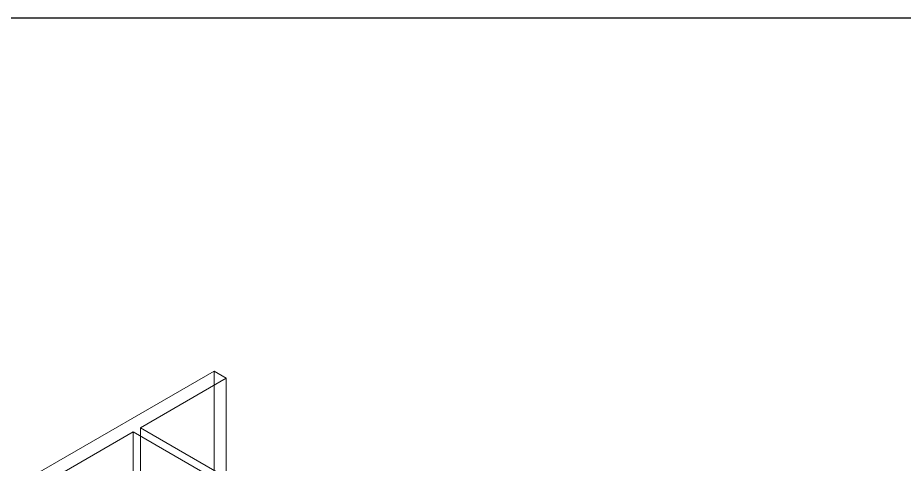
# Model space of a CAD drawing. Header units: inches. Extents: x 21 to 223, y -28 to 151.
# Drawn here: x 55.2 to 89.72, y 133.76 to 151.13 of the extents above; entities that cross this region are included whole.
import ezdxf

# ---------------------------------------------------------------- set-up
doc = ezdxf.new("R2010")
doc.units = ezdxf.units.IN
doc.header["$MEASUREMENT"] = 0

# ---------------------------------------------------------------- blocks, each defined once
blk = doc.blocks.new('A$C5CD4431F')
at = {"color": 0, "linetype": 'Continuous', "lineweight": 0, "extrusion": (1.38778e-16, 0.816497, 0.57735)}
for p, q in [((0, 36.164), (-6.96, 32.146)), ((-6.96, 32.146), (0, 36.164)), ((0, 36.164), (0.473, 35.89)), ((0.473, 35.89), (0, 36.164)), ((0, 28.127), (0, 36.164)), ((0, 36.164), (0, 28.127)), ((-2.867, 33.962), (0.473, 35.89)), ((0.473, 35.89), (-2.867, 33.962)), ((0.473, 35.89), (0.473, 32.033)), ((0.473, 32.033), (0.473, 35.89)), ((-2.867, 33.962), (3.146, 30.49)), ((3.146, 30.49), (-2.867, 33.962)), ((-2.867, 1.816), (-2.867, 33.962)), ((-2.867, 33.962), (-2.867, 1.816)), ((-3.146, 33.801), (-6.486, 31.872)), ((-6.486, 31.872), (-3.146, 33.801)), ((2.867, 30.329), (-3.146, 33.801)), ((-3.146, 33.801), (2.867, 30.329)), ((-3.146, 1.655), (-3.146, 33.801)), ((-3.146, 33.801), (-3.146, 1.655))]:
    blk.add_line(p, q, dxfattribs=at)

msp = doc.modelspace()

# ---------------------------------------------------------------- linework, layer by layer
msp.add_lwpolyline([(223.2502, -4.1395), (21.2224, -4.1395), (21.2224, 151.1303), (223.2502, 151.1303)], close=True)

# ---------------------------------------------------------------- block references
msp.add_blockref('A$C5CD4431F', (62.8484, 101.2115))

doc.saveas('drawing.dxf')
